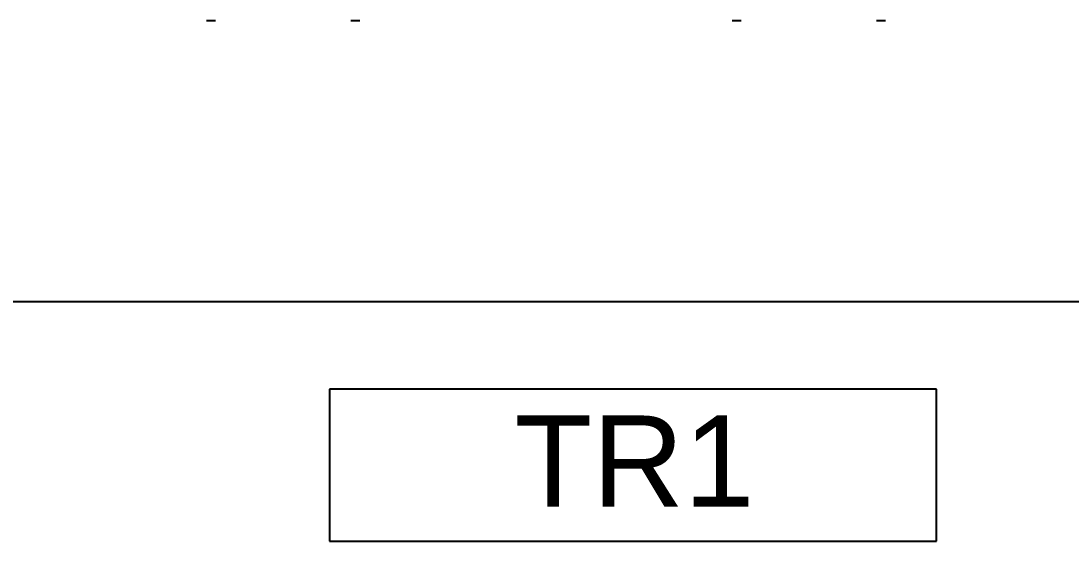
# Model space of a CAD drawing. Header units: millimetres. Extents: x 12275 to 14043, y 11466 to 13479.
# Drawn here: x 13119.4 to 13188.6, y 12796.7 to 12830.9 of the extents above; entities that cross this region are included whole.
import ezdxf

# ---------------------------------------------------------------- set-up
doc = ezdxf.new("R2010")
doc.units = ezdxf.units.MM
doc.styles.get("Standard").update_dxf_attribs({"font": 'arial.ttf'})

msp = doc.modelspace()

# ---------------------------------------------------------------- linework, layer by layer
at = {"color": 0, "linetype": 'Continuous'}
for p, q in [((13132.22475, 12830.94351), (13131.62849, 12830.94351)), ((13141.73389, 12830.94351), (13141.13762, 12830.94351)), ((13166.85966, 12830.94351), (13166.2634, 12830.94351)), ((13176.3688, 12830.94351), (13175.77254, 12830.94351))]:
    msp.add_line(p, q, dxfattribs=at)
at = {"color": 0}
for p, q in [((12894.27028, 12812.46096), (13274.27028, 12812.46096)), ((13139.73098, 12806.66964), (13139.73098, 12796.66964)), ((13179.73098, 12806.66964), (13139.73098, 12806.66964)), ((13179.73098, 12796.66964), (13179.73098, 12806.66964)), ((13139.73098, 12796.66964), (13179.73098, 12796.66964))]:
    msp.add_line(p, q, dxfattribs=at)

# ---------------------------------------------------------------- texts
at = {"color": 0, "insert": (13151.91779, 12804.94221), "char_height": 6, "attachment_point": 1}
msp.add_mtext_dynamic_manual_height_columns('TR1', width=14.513371, gutter_width=1, heights=[0], dxfattribs=at)

doc.saveas('drawing.dxf')
